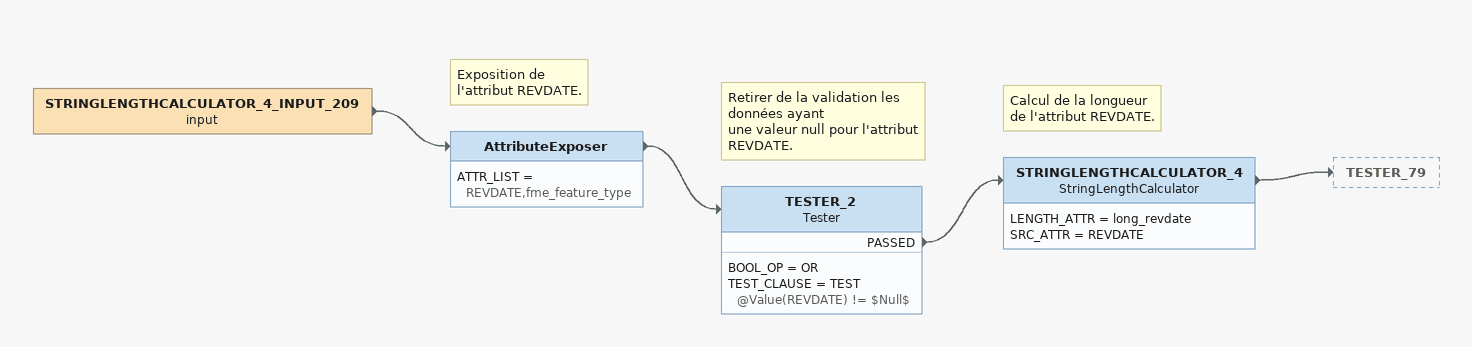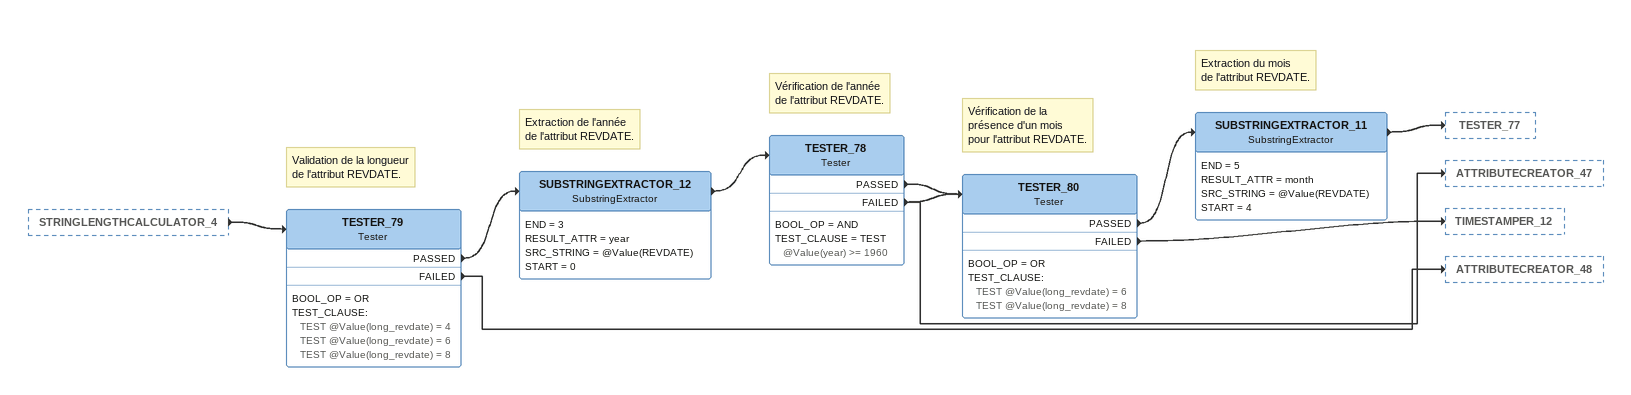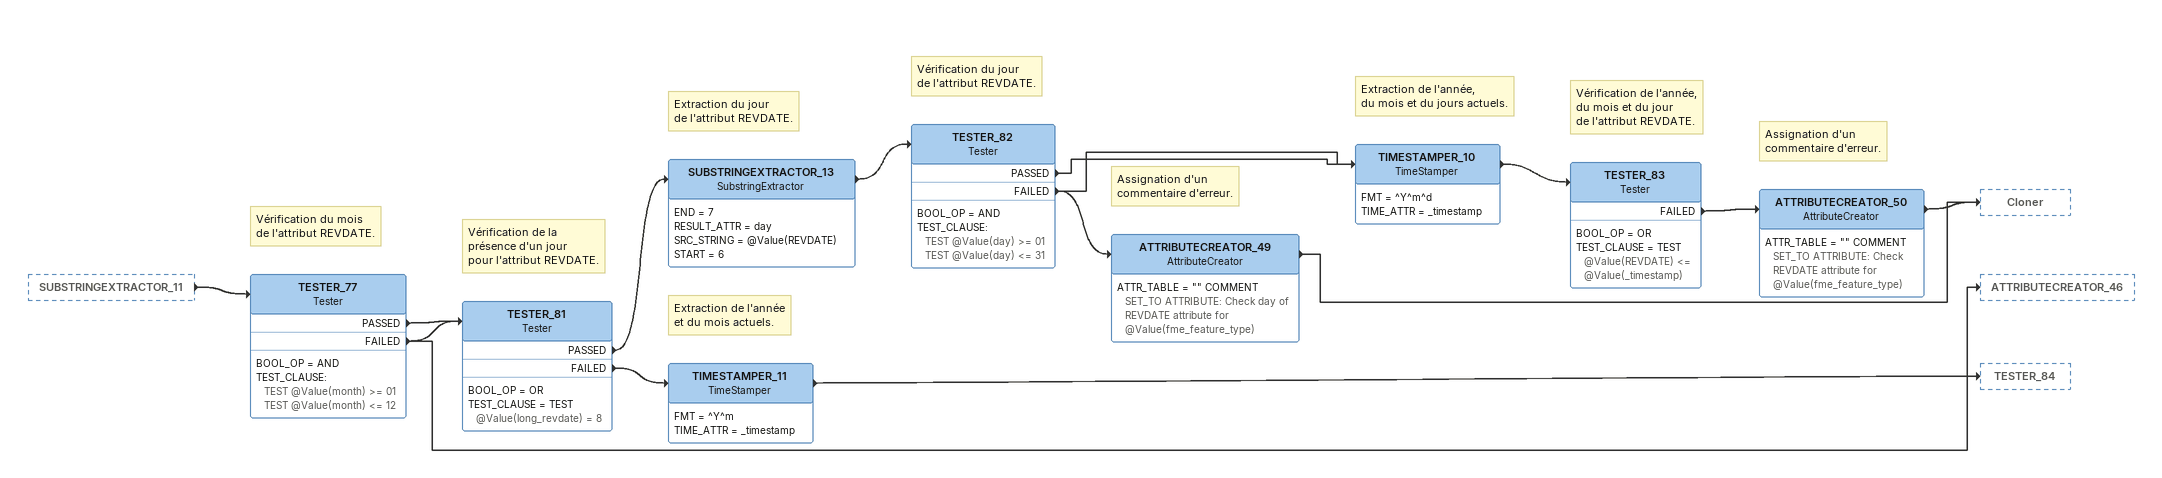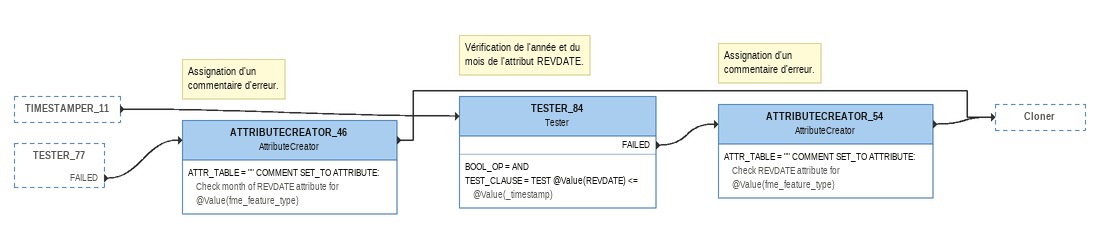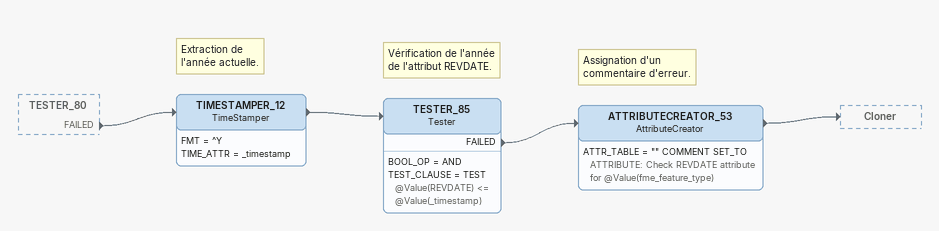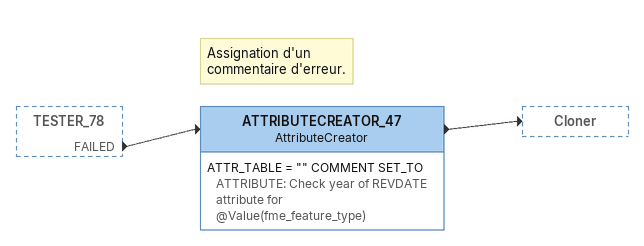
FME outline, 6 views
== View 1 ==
STRINGLENGTHCALCULATOR_4_INPUT_209 (input)
    -> AttributeExposer
Note: Exposition de / l'attribut REVDATE.
AttributeExposer
    ATTR_LIST = REVDATE,fme_feature_type
    -> TESTER_2
Note: Retirer de la validation les données ayant / une valeur null pour l'attribut REVDATE.
TESTER_2: Tester
    BOOL_OP = OR
    TEST_CLAUSE = TEST @Value(REVDATE) != $Null$
    PASSED -> STRINGLENGTHCALCULATOR_4
Note: Calcul de la longueur / de l'attribut REVDATE.
STRINGLENGTHCALCULATOR_4: StringLengthCalculator
    LENGTH_ATTR = long_revdate
    SRC_ATTR = REVDATE
    -> TESTER_79

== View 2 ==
STRINGLENGTHCALCULATOR_4 [outside]
    -> TESTER_79
Note: Validation de la longueur / de l'attribut REVDATE.
TESTER_79: Tester
    BOOL_OP = OR
    TEST_CLAUSE:
      TEST @Value(long_revdate) = 4
      TEST @Value(long_revdate) = 6
      TEST @Value(long_revdate) = 8
    PASSED -> SUBSTRINGEXTRACTOR_12
    FAILED -> ATTRIBUTECREATOR_48
Note: Extraction de l'année / de l'attribut REVDATE.
SUBSTRINGEXTRACTOR_12: SubstringExtractor
    END = 3
    RESULT_ATTR = year
    SRC_STRING = @Value(REVDATE)
    START = 0
    -> TESTER_78
Note: Vérification de l'année / de l'attribut REVDATE.
TESTER_78: Tester
    BOOL_OP = AND
    TEST_CLAUSE = TEST @Value(year) >= 1960
    PASSED -> TESTER_80
    FAILED -> ATTRIBUTECREATOR_47
    FAILED -> TESTER_80
Note: Vérification de la / présence d'un mois / pour l'attribut REVDATE.
TESTER_80: Tester
    BOOL_OP = OR
    TEST_CLAUSE:
      TEST @Value(long_revdate) = 6
      TEST @Value(long_revdate) = 8
    PASSED -> SUBSTRINGEXTRACTOR_11
    FAILED -> TIMESTAMPER_12
Note: Extraction du mois / de l'attribut REVDATE.
SUBSTRINGEXTRACTOR_11: SubstringExtractor
    END = 5
    RESULT_ATTR = month
    SRC_STRING = @Value(REVDATE)
    START = 4
    -> TESTER_77

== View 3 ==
SUBSTRINGEXTRACTOR_11 [outside]
    -> TESTER_77
Note: Vérification du mois / de l'attribut REVDATE.
TESTER_77: Tester
    BOOL_OP = AND
    TEST_CLAUSE:
      TEST @Value(month) >= 01
      TEST @Value(month) <= 12
    PASSED -> TESTER_81
    FAILED -> ATTRIBUTECREATOR_46
    FAILED -> TESTER_81
Note: Vérification de la / présence d'un jour / pour l'attribut REVDATE.
TESTER_81: Tester
    BOOL_OP = OR
    TEST_CLAUSE = TEST @Value(long_revdate) = 8
    PASSED -> SUBSTRINGEXTRACTOR_13
    FAILED -> TIMESTAMPER_11
Note: Extraction du jour / de l'attribut REVDATE.
SUBSTRINGEXTRACTOR_13: SubstringExtractor
    END = 7
    RESULT_ATTR = day
    SRC_STRING = @Value(REVDATE)
    START = 6
    -> TESTER_82
Note: Vérification du jour / de l'attribut REVDATE.
TESTER_82: Tester
    BOOL_OP = AND
    TEST_CLAUSE:
      TEST @Value(day) >= 01
      TEST @Value(day) <= 31
    PASSED -> TIMESTAMPER_10
    FAILED -> ATTRIBUTECREATOR_49
    FAILED -> TIMESTAMPER_10
Note: Extraction de l'année, / du mois et du jours actuels.
TIMESTAMPER_10: TimeStamper
    FMT = ^Y^m^d
    TIME_ATTR = _timestamp
    -> TESTER_83
Note: Vérification de l'année, / du mois et du jour / de l'attribut REVDATE.
TESTER_83: Tester
    BOOL_OP = OR
    TEST_CLAUSE = TEST @Value(REVDATE) <= @Value(_timestamp)
    FAILED -> ATTRIBUTECREATOR_50
Note: Assignation d'un / commentaire d'erreur.
ATTRIBUTECREATOR_50: AttributeCreator
    ATTR_TABLE = "" COMMENT SET_TO ATTRIBUTE: Check REVDATE attribute for @Value(fme_feature_type)
    -> Cloner
Note: Assignation d'un / commentaire d'erreur.
ATTRIBUTECREATOR_49: AttributeCreator
    ATTR_TABLE = "" COMMENT SET_TO ATTRIBUTE: Check day of REVDATE attribute for @Value(fme_feature_type)
    -> Cloner
Note: Extraction de l'année / et du mois actuels.
TIMESTAMPER_11: TimeStamper
    FMT = ^Y^m
    TIME_ATTR = _timestamp
    -> TESTER_84

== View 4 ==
TIMESTAMPER_11 [outside]
    -> TESTER_84
TESTER_77 [outside]
    FAILED -> ATTRIBUTECREATOR_46
Note: Vérification de l'année et du / mois de l'attribut REVDATE.
TESTER_84: Tester
    BOOL_OP = AND
    TEST_CLAUSE = TEST @Value(REVDATE) <= @Value(_timestamp)
    FAILED -> ATTRIBUTECREATOR_54
Note: Assignation d'un / commentaire d'erreur.
ATTRIBUTECREATOR_54: AttributeCreator
    ATTR_TABLE = "" COMMENT SET_TO ATTRIBUTE: Check REVDATE attribute for @Value(fme_feature_type)
    -> Cloner
Note: Assignation d'un / commentaire d'erreur.
ATTRIBUTECREATOR_46: AttributeCreator
    ATTR_TABLE = "" COMMENT SET_TO ATTRIBUTE: Check month of REVDATE attribute for @Value(fme_feature_type)
    -> Cloner

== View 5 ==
TESTER_80 [outside]
    FAILED -> TIMESTAMPER_12
Note: Extraction de / l'année actuelle.
TIMESTAMPER_12: TimeStamper
    FMT = ^Y
    TIME_ATTR = _timestamp
    -> TESTER_85
Note: Vérification de l'année / de l'attribut REVDATE.
TESTER_85: Tester
    BOOL_OP = AND
    TEST_CLAUSE = TEST @Value(REVDATE) <= @Value(_timestamp)
    FAILED -> ATTRIBUTECREATOR_53
Note: Assignation d'un / commentaire d'erreur.
ATTRIBUTECREATOR_53: AttributeCreator
    ATTR_TABLE = "" COMMENT SET_TO ATTRIBUTE: Check REVDATE attribute for @Value(fme_feature_type)
    -> Cloner

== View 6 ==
TESTER_78 [outside]
    FAILED -> ATTRIBUTECREATOR_47
Note: Assignation d'un / commentaire d'erreur.
ATTRIBUTECREATOR_47: AttributeCreator
    ATTR_TABLE = "" COMMENT SET_TO ATTRIBUTE: Check year of REVDATE attribute for @Value(fme_feature_type)
    -> Cloner
